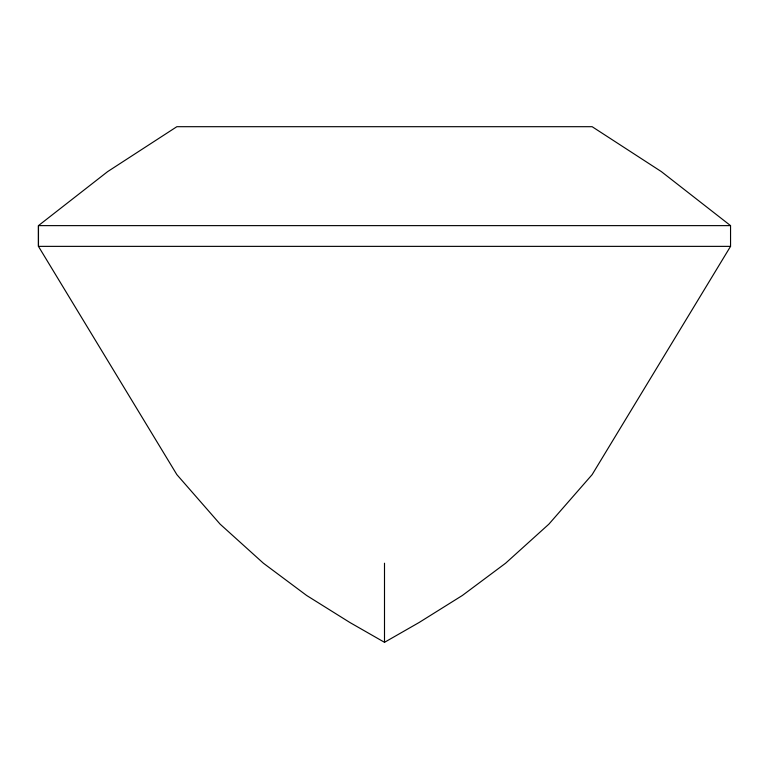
<?xml version="1.0" encoding="UTF-8"?>
<svg xmlns="http://www.w3.org/2000/svg" width="769" height="769" viewBox="0 0 769 769"><rect width="100%" height="100%" fill="white"/><g stroke="black" fill="none" stroke-linecap="round" stroke-linejoin="round"><path stroke-width="1.15" d="M384.5 642.307L419.105 622.506L462.361 595.475L505.618 563.206L548.874 524.15L592.13 474.636L730.55 246.368L730.55 225.625L661.34 171.602L592.13 126.693L176.87 126.693L107.66 171.602L38.45 225.625L38.45 246.368L176.87 474.636L220.126 524.15L263.382 563.206L306.639 595.475L349.895 622.506L384.5 642.307L384.5 563.206M730.55 225.625L38.45 225.625L38.45 246.368L730.55 246.368"/></g></svg>
